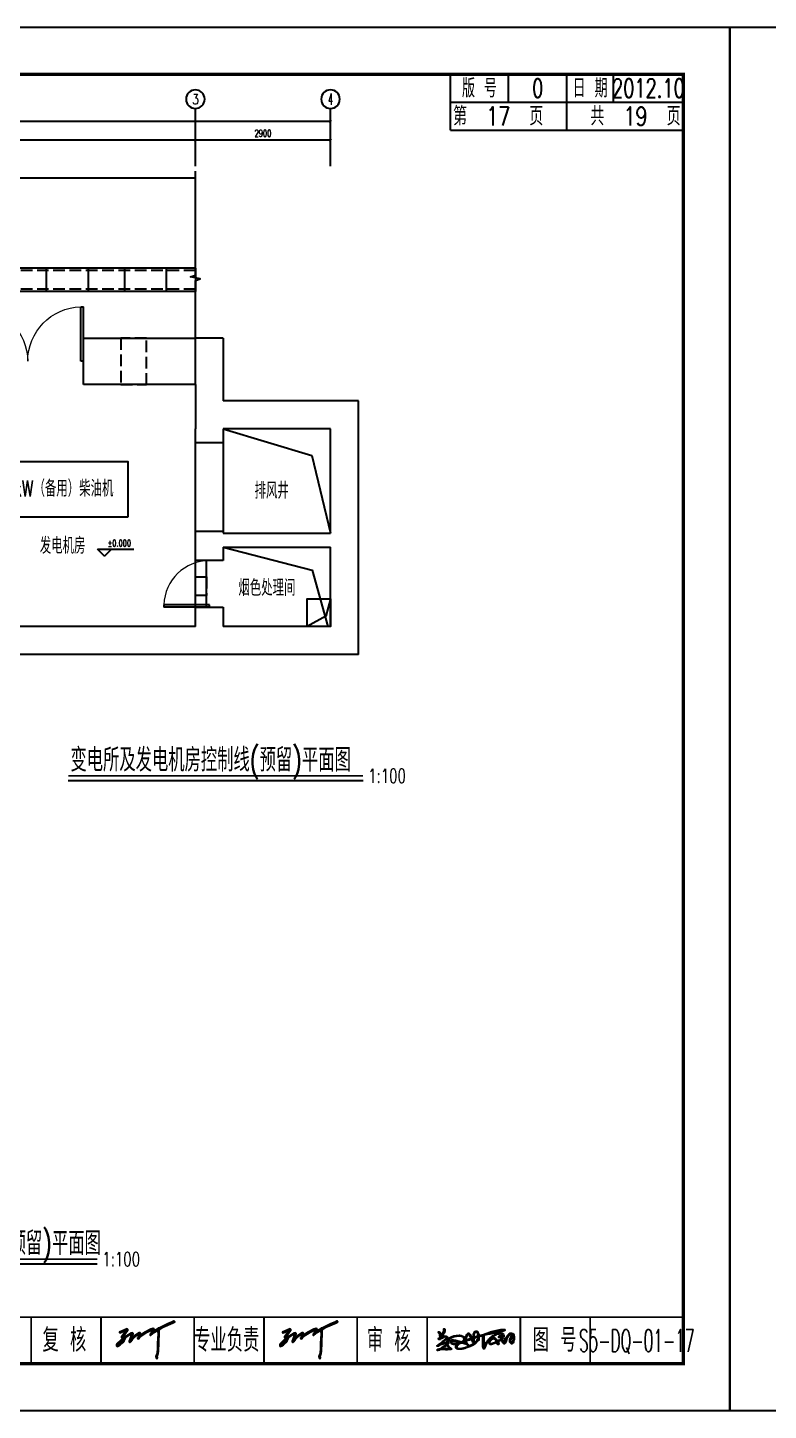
# Model space of a CAD drawing. Header units: millimetres. Extents: x 210068 to 672068, y -299976 to -107099.
# Drawn here: x 614994 to 630894, y -294192 to -264492 of the extents above; entities that cross this region are included whole.
import ezdxf
from ezdxf.enums import TextEntityAlignment as Align

# ---------------------------------------------------------------- set-up
doc = ezdxf.new("R2010")
doc.units = ezdxf.units.MM
doc.header["$LTSCALE"] = 1000
doc.header["$MEASUREMENT"] = 0
doc.linetypes.add('DASH', pattern=[0.35, 0.25, -0.1])
for name, color, linetype in [('1', 1, 'Continuous'), ('AXIS', 6, 'Continuous'), ('AXIS_TEXT', 7, 'Continuous'), ('DIM_ELEV', 3, 'Continuous'), ('electrical text', 3, 'Continuous'), ('PUB_TEXT', 7, 'Continuous'), ('QQ', 8, 'Continuous'), ('WALL', 9, 'Continuous'), ('图框', 7, 'Continuous'), ('文字', 7, 'Continuous'), ('次轮廓线', 7, 'Continuous'), ('电气设备布置', 4, 'Continuous')]:
    doc.layers.add(name, color=color, linetype=linetype)
doc.styles.add('_TCH_AXIS', font='COMPLEX', dxfattribs={"bigfont": 'GBCBIG'})
doc.styles.add('_TCH_DIM', font='SIMPLEX', dxfattribs={"width": 0.8, "height": 3.5, "bigfont": 'HZTXT'})
doc.styles.add('COMPLEX', font='COMPLEX')
doc.styles.add('DIM_FONT', font='SIMPLEX', dxfattribs={"width": 0.7, "bigfont": 'GBCBIG'})
doc.styles.get("Standard").update_dxf_attribs({"font": 'simplex1.shx', "width": 0.7, "bigfont": 'HZTXT.shx'})
doc.styles.add('四航院', font='simplex1.shx', dxfattribs={"width": 0.7, "height": 3.5, "bigfont": 'HZTXT.shx'})
doc.dimstyles.new('DIMN50', dxfattribs={"dimscale": 0.5, "dimtxt": 300, "dimasz": 100, "dimexe": 250, "dimexo": 300, "dimgap": 150, "dimtad": 1, "dimdec": 0, "dimzin": 0, "dimdsep": 46, "dimtxsty": 'DIM_FONT', "dimblk": 'ARCHTICK', "dimcen": 0.09, "dimclrt": 7, "dimazin": 2, "dimtfac": 1, "dimtdec": 0, "dimtix": 1, "dimtmove": 2, "dimatfit": 3, "dimldrblk": 'ARCHTICK', "dimfxl": 0, "dimtolj": 1, "dimtzin": 0, "dimarcsym": 0})

# ---------------------------------------------------------------- blocks, each defined once
blk = doc.blocks.new('series')
at = {"width": 0.75}
for tag, height, p in [('页码', 4, (-35, -19)), ('图名', 5, (-220, -282)), ('图号', 5, (-20, -282))]:
    blk.add_attdef(tag, text='', height=height, dxfattribs=at).set_placement(p, align=Align.MIDDLE_CENTER)
blk = doc.blocks.new('_ArchTick')
at = {"color": 0, "linetype": 'ByBlock', "const_width": 0.4}
blk.add_lwpolyline([(-0.5, -0.5), (0.5, 0.5)], dxfattribs=at)
blk = doc.blocks.new('*D270')
at = {"layer": 'AXIS', "color": 0, "lineweight": -2}
for p, q in [((609594, -267318), (609594, -266786)), ((618594, -266911), (609594, -266911)), ((618594, -267318), (618594, -266786))]:
    blk.add_line(p, q, dxfattribs=at)
at = {"layer": 'Defpoints', "color": 0}
for p in [(609594, -266911), (609594, -267468), (618594, -267468)]:
    blk.add_point(p, dxfattribs=at)
at = {"layer": 'AXIS', "color": 0, "lineweight": -2, "xscale": 50, "yscale": 50, "zscale": 50, "rotation": 180}
blk.add_blockref('_ArchTick', (609594, -266911), dxfattribs=at)
at = {"layer": 'AXIS', "color": 0, "lineweight": -2, "xscale": 50, "yscale": 50, "zscale": 50}
blk.add_blockref('_ArchTick', (618594, -266911), dxfattribs=at)
at = {"layer": 'AXIS', "color": 7, "insert": (614094, -266761), "char_height": 150, "attachment_point": 5, "style": 'DIM_FONT'}
blk.add_mtext('\\A1;9000', dxfattribs=at)
blk = doc.blocks.new('*D271')
at = {"layer": 'AXIS', "color": 0, "lineweight": -2}
for p, q in [((618594, -267318), (618594, -266786)), ((621494, -266911), (618594, -266911)), ((621494, -267318), (621494, -266786))]:
    blk.add_line(p, q, dxfattribs=at)
at = {"layer": 'Defpoints', "color": 0}
for p in [(618594, -266911), (618594, -267468), (621494, -267468)]:
    blk.add_point(p, dxfattribs=at)
at = {"layer": 'AXIS', "color": 0, "lineweight": -2, "xscale": 50, "yscale": 50, "zscale": 50, "rotation": 180}
blk.add_blockref('_ArchTick', (618594, -266911), dxfattribs=at)
at = {"layer": 'AXIS', "color": 0, "lineweight": -2, "xscale": 50, "yscale": 50, "zscale": 50}
blk.add_blockref('_ArchTick', (621494, -266911), dxfattribs=at)
at = {"layer": 'AXIS', "color": 7, "insert": (620044, -266761), "char_height": 150, "attachment_point": 5, "style": 'DIM_FONT'}
blk.add_mtext('\\A1;2900', dxfattribs=at)
blk = doc.blocks.new('*D272')
at = {"layer": 'AXIS', "color": 0, "lineweight": -2}
for p, q in [((599594, -267168), (599594, -266386)), ((621494, -267168), (621494, -266386)), ((621494, -266511), (599594, -266511))]:
    blk.add_line(p, q, dxfattribs=at)
at = {"layer": 'Defpoints', "color": 0}
for p in [(599594, -266511), (599594, -267318), (621494, -267318)]:
    blk.add_point(p, dxfattribs=at)
at = {"layer": 'AXIS', "color": 0, "lineweight": -2, "xscale": 50, "yscale": 50, "zscale": 50, "rotation": 180}
blk.add_blockref('_ArchTick', (599594, -266511), dxfattribs=at)
at = {"layer": 'AXIS', "color": 0, "lineweight": -2, "xscale": 50, "yscale": 50, "zscale": 50}
blk.add_blockref('_ArchTick', (621494, -266511), dxfattribs=at)
at = {"layer": 'AXIS', "color": 7, "insert": (610544, -266361), "char_height": 150, "attachment_point": 5, "style": 'DIM_FONT'}
blk.add_mtext('\\A1;21900', dxfattribs=at)
blk = doc.blocks.new('_AXISO')
blk.add_circle((0, 0), 0.5)
at = {"layer": 'AXIS_TEXT', "style": 'COMPLEX', "width": 1.041667}
blk.add_attdef('A', text='', height=0.56, dxfattribs=at).set_placement((-0.25, -0.28), (0.25, -0.28), align=Align.FIT)

msp = doc.modelspace()

# ---------------------------------------------------------------- hatches: boundary and pattern name
at = {"linetype": 'Continuous'}
h = msp.add_hatch(color=256, dxfattribs=at)
h.paths.add_polyline_path([(617055, -292658.5), (617062.2, -292654.9), (617055, -292676.5), (617015.4, -292726.9), (616972.2, -292766.5), (616936.2, -292788.1), (616957.8, -292748.5)], flags=17)
h.paths.add_polyline_path([(618145.8, -292280.5), (618142.2, -292276.9), (618131.4, -292276.9), (618091.8, -292298.5), (618005.4, -292330.9), (617832.6, -292417.3), (617796.6, -292424.5), (617785.8, -292435.3), (617785.8, -292442.5), (617706.6, -292492.9), (617713.8, -292453.3), (617699.4, -292438.9), (617685, -292435.3), (617638.2, -292449.7), (617515.8, -292514.5), (617418.6, -292579.3), (617411.4, -292579.3), (617422.2, -292550.5), (617418.6, -292532.5), (617411.4, -292525.3), (617389.8, -292525.3), (617289, -292593.7), (617213.4, -292669.3), (617256.6, -292550.5), (617256.6, -292539.7), (617245.8, -292528.9), (617217, -292536.1), (617155.8, -292568.5), (617073, -292622.5), (617033.4, -292615.3), (617141.4, -292467.7), (617145, -292453.3), (617127, -292442.5), (616965, -292510.9), (616965, -292521.7), (616975.8, -292528.9), (617112.6, -292471.3), (617008.2, -292611.7), (617008.2, -292626.1), (617015.4, -292633.3), (617047.8, -292640.5), (617001, -292676.5), (616911, -292766.5), (616903.8, -292780.9), (616903.8, -292809.7), (616914.6, -292820.5), (616947, -292809.7), (616983, -292784.5), (617037, -292734.1), (617065.8, -292698.1), (617101.8, -292626.1), (617188.2, -292572.1), (617231.4, -292554.1), (617170.2, -292708.9), (617170.2, -292723.3), (617184.6, -292734.1), (617209.8, -292712.5), (617245.8, -292662.1), (617289, -292618.9), (617350.2, -292572.1), (617397, -292546.9), (617386.2, -292582.9), (617350.2, -292644.1), (617357.4, -292658.5), (617379, -292647.7), (617411.4, -292608.1), (617555.4, -292514.5), (617634.6, -292474.9), (617670.6, -292460.5), (617688.6, -292460.5), (617688.6, -292474.9), (617620.2, -292564.9), (617623.8, -292575.7), (617638.2, -292575.7), (617713.8, -292510.9), (617789.4, -292467.7), (617793, -292575.7), (617785.8, -292629.7), (617789.4, -292672.9), (617782.2, -292734.1), (617782.2, -292856.5), (617771.4, -292960.9), (617746.2, -293032.9), (617749.8, -293058.1), (617764.2, -293076.1), (617771.4, -293076.1), (617778.6, -293065.3), (617771.4, -293036.5), (617796.6, -292971.7), (617803.8, -292924.9), (617818.2, -292536.1), (617814.6, -292453.3), (617893.8, -292406.5), (618113.4, -292312.9), (618153, -292287.7)])
h = msp.add_hatch(color=256, dxfattribs=at)
h.paths.add_polyline_path([(620555, -292658.5), (620562.2, -292654.9), (620555, -292676.5), (620515.4, -292726.9), (620472.2, -292766.5), (620436.2, -292788.1), (620457.8, -292748.5)], flags=17)
h.paths.add_polyline_path([(621645.8, -292280.5), (621642.2, -292276.9), (621631.4, -292276.9), (621591.8, -292298.5), (621505.4, -292330.9), (621332.6, -292417.3), (621296.6, -292424.5), (621285.8, -292435.3), (621285.8, -292442.5), (621206.6, -292492.9), (621213.8, -292453.3), (621199.4, -292438.9), (621185, -292435.3), (621138.2, -292449.7), (621015.8, -292514.5), (620918.6, -292579.3), (620911.4, -292579.3), (620922.2, -292550.5), (620918.6, -292532.5), (620911.4, -292525.3), (620889.8, -292525.3), (620789, -292593.7), (620713.4, -292669.3), (620756.6, -292550.5), (620756.6, -292539.7), (620745.8, -292528.9), (620717, -292536.1), (620655.8, -292568.5), (620573, -292622.5), (620533.4, -292615.3), (620641.4, -292467.7), (620645, -292453.3), (620627, -292442.5), (620465, -292510.9), (620465, -292521.7), (620475.8, -292528.9), (620612.6, -292471.3), (620508.2, -292611.7), (620508.2, -292626.1), (620515.4, -292633.3), (620547.8, -292640.5), (620501, -292676.5), (620411, -292766.5), (620403.8, -292780.9), (620403.8, -292809.7), (620414.6, -292820.5), (620447, -292809.7), (620483, -292784.5), (620537, -292734.1), (620565.8, -292698.1), (620601.8, -292626.1), (620688.2, -292572.1), (620731.4, -292554.1), (620670.2, -292708.9), (620670.2, -292723.3), (620684.6, -292734.1), (620709.8, -292712.5), (620745.8, -292662.1), (620789, -292618.9), (620850.2, -292572.1), (620897, -292546.9), (620886.2, -292582.9), (620850.2, -292644.1), (620857.4, -292658.5), (620879, -292647.7), (620911.4, -292608.1), (621055.4, -292514.5), (621134.6, -292474.9), (621170.6, -292460.5), (621188.6, -292460.5), (621188.6, -292474.9), (621120.2, -292564.9), (621123.8, -292575.7), (621138.2, -292575.7), (621213.8, -292510.9), (621289.4, -292467.7), (621293, -292575.7), (621285.8, -292629.7), (621289.4, -292672.9), (621282.2, -292734.1), (621282.2, -292856.5), (621271.4, -292960.9), (621246.2, -293032.9), (621249.8, -293058.1), (621264.2, -293076.1), (621271.4, -293076.1), (621278.6, -293065.3), (621271.4, -293036.5), (621296.6, -292971.7), (621303.8, -292924.9), (621318.2, -292536.1), (621314.6, -292453.3), (621393.8, -292406.5), (621613.4, -292312.9), (621653, -292287.7)])
h = msp.add_hatch(color=256)
h.paths.add_polyline_path([(623931.4, -292457.8, 0.4327362), (623923.3, -292451, -0.414825), (623917.2, -292446.2, -0.2174435), (623939.8, -292439.1, -0.3028238), (623952.6, -292458.1, -0.0646195), (623938.8, -292524.4, 0.0020696), (623892.8, -292601.3, -0.0118612), (623863.8, -292627.4, 0.7994399), (623876.4, -292630.3, -0.0277972), (623939.3, -292600.3, -0.1025058), (623987.2, -292601.1, -0.2791053), (623997.7, -292611.2, -0.3766822), (623994.9, -292652.2, -0.0137946), (623903.5, -292734.3, 0.0411371), (623884.8, -292749.4, 0.3266972), (623899.9, -292750.9, -0.0497927), (623968.5, -292737.2, 0.1381295), (623991.1, -292730, 0.0043732), (623996.8, -292698.1, -0.0037903), (624028, -292654.7, -0.0731098), (624091.9, -292612.5, -0.0392957), (624163.9, -292588.1, -0.0576859), (624298.5, -292581.6, -0.0451618), (624362.2, -292613.1, -0.096541), (624385.9, -292654.3, -0.063701), (624373.9, -292690.6, 0.7152111), (624379.2, -292693.8, 0.0348217), (624393.7, -292686, -0.0050491), (624393.3, -292645.9, -0.0699507), (624406, -292587.4, -0.0946028), (624451.8, -292533, -0.4266704), (624466, -292534.8, -0.1664051), (624490.4, -292562.8, -0.0455592), (624518.9, -292619.7, 0.3457404), (624534.6, -292637.1, 0.3271849), (624558.7, -292626.4, -0.006336), (624564.2, -292559.7, -0.0704587), (624593.8, -292498.8, -0.2771538), (624634.7, -292487.8, -0.2582571), (624659.4, -292511.6, -0.0598532), (624680.3, -292559.4, 0.0331616), (624683.2, -292588.3), (624723, -292578.4, 0.0061849), (624781.2, -292563.1, -0.0154702), (624928.5, -292508.3, -0.0237323), (625052.8, -292474.5, -0.0275198), (625179.7, -292455.1, -0.0939047), (625233.7, -292455.7, -0.6394761), (625234.5, -292479.2, -0.0844158), (625170.3, -292499.9, -0.0132345), (625031.7, -292527.4, 0.00764), (624800.5, -292579.1, 0.4170973), (624787.5, -292596.9, -0.0068591), (624784.8, -292760.8, 0.052186), (624786.3, -292805.7, 0.9171388), (624798.3, -292807.1, -0.0654685), (624854.8, -292716.8, -0.040623), (624923, -292633, -0.0295505), (625006.8, -292573.5, -0.0510813), (625097.4, -292531.9, -0.0592818), (625159.4, -292530.6, -0.0981614), (625205.2, -292557.1, -0.1186853), (625217.9, -292608.9, -0.1726922), (625198, -292649.3, 0.0946632), (625182.9, -292658.9, 0.0521788), (625212.9, -292728.2, 0.3405225), (625226.7, -292738, 0.25885), (625235.6, -292723.5, -0.0721136), (625254.2, -292649, -0.0415148), (625313.7, -292564.7, -0.0470668), (625350.5, -292537.2, -0.1827595), (625383.1, -292530.6, -0.2343197), (625420, -292559.1, -0.0735697), (625433.5, -292592, -0.0388471), (625436.8, -292617.1, -0.074643), (625426.2, -292710.6, -0.0217995), (625413.7, -292741.5, -0.1539104), (625388.4, -292761.2, -0.223788), (625370, -292758.2, -0.1622081), (625346, -292726.9, -0.1397454), (625348, -292673.4, -0.0385409), (625379.4, -292593, 0.0143412), (625391.9, -292569.1, 0.309375), (625388.1, -292556.4, 0.2722505), (625371.7, -292551.2, 0.128075), (625345.2, -292568.2, 0.0555112), (625309.1, -292608.8, 0.0577165), (625275.9, -292667, 0.0259253), (625254.8, -292734.6, -0.168675), (625233.3, -292764.8, -0.1362568), (625210.1, -292758.4, -0.1167027), (625180.9, -292708.3, -0.032028), (625171.6, -292681.3, 0.5041088), (625163.2, -292680.4, -0.0231096), (625131.8, -292698.9, -0.0152378), (625105.7, -292713.2, 0.3334555), (625101.3, -292726.4, 0.044295), (625106.7, -292764.8, -0.2384524), (625102.4, -292779.3, -0.2012734), (625089.6, -292778.5, -0.0718023), (625077.2, -292767.4, -0.1000271), (625065.3, -292742.2, 0.2425395), (625060.1, -292734.9, 0.2253254), (625048.4, -292738.3, -0.0305318), (624970.2, -292772.2, -0.0623434), (624931.6, -292778.2, -0.0254803), (624916, -292770.3, -0.1584213), (624900.9, -292742.2, -0.0347172), (624900.3, -292735.2, -0.0931023), (624912, -292698.9, -0.0511314), (624946.2, -292652.1, -0.0518468), (624978.2, -292630, -0.0699281), (625005.5, -292629.7, -0.0862153), (625032.2, -292647, 0.0042666), (625050, -292667.7, -0.0082458), (625072.9, -292707.1, 0.4672977), (625085.5, -292706.7, 0.2152786), (625089, -292688.9, -0.1146676), (625091.9, -292682.5, -0.2545008), (625097.8, -292688.2, 0.157949), (625102.8, -292695.2, 0.0496999), (625132.9, -292676.5, 0.0431146), (625161.5, -292655.9, 0.1935942), (625153.7, -292641.3, -0.0042784), (625140, -292607.1, 0.3613943), (625129.5, -292609.2, 0.0482181), (625114.6, -292628.1, -0.1901289), (625105.6, -292626, -0.2330104), (625108.1, -292611.7, -0.1097301), (625128, -292584.1, -0.4251917), (625152.1, -292584, -0.0321403), (625165.6, -292616.4, 0.0623462), (625176.2, -292638.1, 0.1551652), (625187.1, -292633.2, 0.1479596), (625194.6, -292601, 0.1345155), (625177.9, -292563.1, 0.1393905), (625122.6, -292546.3, 0.0360024), (625040.6, -292573.9, 0.0208982), (624954.5, -292630.7, 0.0282837), (624870.6, -292724.2), (624839, -292770.5), (624810.5, -292841.6), (624794.1, -292871.1), (624778.9, -292871.1), (624769.7, -292859.6), (624765.8, -292829.7, -0.0460679), (624764.8, -292694.1, -0.0082422), (624767.5, -292627.4, 0.0338811), (624768, -292597.7, 0.5113301), (624756.3, -292587.2, -0.0582598), (624703.8, -292602.4, 0.1369115), (624687.5, -292611.3, 0.1861389), (624682.5, -292640.9, -0.2193356), (624658.3, -292701.5, -0.0562723), (624574.2, -292780.5, -0.0279825), (624409, -292852.7, -0.0286218), (624285.9, -292880.7, -0.0620296), (624231.2, -292877.7, -0.1104476), (624190.2, -292855.8, -0.1967704), (624182.3, -292818.8, -0.1131678), (624200.7, -292784.9, -0.0371835), (624218.7, -292773.2, 0.6466787), (624214.9, -292770.7, -0.1576124), (624187.9, -292778.2, -0.0170253), (624133.2, -292775.5, -0.1193186), (624089.8, -292753.6, -0.1690436), (624067.5, -292720.3, -0.2332322), (624074.7, -292695.2, -0.1410183), (624107.2, -292679.7, -0.0508835), (624148.4, -292681.8, -0.0195394), (624209, -292693.7, -0.0304809), (624299, -292719.2, 0.1215215), (624315.8, -292719, 0.0485331), (624345.8, -292698.4, 0.147562), (624361.2, -292671.6, 0.1370582), (624358.9, -292639.5, 0.0665455), (624332.6, -292615.7, 0.0377993), (624284.9, -292599.9, 0.0299176), (624214, -292600, 0.0427972), (624133.1, -292615.4, 0.0420571), (624057.7, -292658.3, 0.0981624), (624018.3, -292702.5, 0.0841314), (624009, -292733.8, -0.1519375), (624024.3, -292757.6, -0.3106588), (624014, -292767.9, 0.3875144), (624011.5, -292784.3, 0.0608374), (624042.1, -292824.8, -0.0011282), (624058.2, -292840.2, 0.0072521), (624086.9, -292862.6, -0.3491084), (624090.2, -292875.6, 1.2567844), (624087.3, -292878.6, -0.2568734), (624070.7, -292883.6, -0.0124278), (623999.7, -292889, -0.0245348), (623891.4, -292885.3, 0.0325614), (623850.9, -292885.9, -0.0617886), (623801.8, -292908.4, -0.5628851), (623784.1, -292892.9, -0.2086462), (623797.7, -292878.2, -0.1119134), (623851.5, -292867.9, 0.0189876), (623870.2, -292856.2, -0.0015636), (623965.4, -292788.4, 0.0431656), (623997.3, -292764.9, 0.2774168), (623987.7, -292752.2, 0.0215885), (623911.9, -292768, 0.0625001), (623853, -292784.8, 0.0430708), (623806.1, -292815, -0.1160671), (623783.6, -292810.2, -0.4490408), (623788.4, -292796.8, -0.0009373), (623818.6, -292779.1, 0.0358329), (623899.3, -292715.4, 0.0144033), (623977.1, -292644.3, -0.0026158), (623988.9, -292628.2, 0.2401308), (623982.9, -292613.2, 0.1301719), (623938.3, -292617.7, 0.0410354), (623883.1, -292648.8, 0.0090065), (623848.7, -292669.5, -0.1516466), (623820.8, -292666.8, -0.1315232), (623813.9, -292655.4, -0.1772201), (623833.1, -292634.8, -0.0119865), (623846, -292620.7, 0.1895782), (623845.1, -292595.2, 0.0195597), (623841.8, -292557.4, 0.0812343), (623822.2, -292534, -0.0497585), (623812.9, -292520.6, -0.2540424), (623814.6, -292508.2, -0.30104), (623830.3, -292506, -0.2307617), (623832.5, -292508.3, -0.0165178), (623847.1, -292527.2, -0.0043282), (623863.2, -292549.6, -0.0040155), (623866.7, -292594.1, 0.3889693), (623879, -292588.7, -0.0727992), (623901.5, -292553.3, -0.0107612), (623915.6, -292521.5, 0.0023371), (623929.1, -292484.8, 0.0646151)])
h.paths.add_polyline_path([(624486.7, -292600.2, 0.0065219), (624505.4, -292631.7, -0.2716971), (624508, -292644.4, -0.240232), (624498.3, -292650.5, 0.046381), (624472.1, -292657.1, 0.0200979), (624417.9, -292679.5, -0.4281212), (624407.5, -292678.2, -0.2210185), (624404.5, -292667.3, -0.046018), (624412, -292612.4, 0.0496636), (624423.5, -292584, -0.130486), (624447.2, -292556.9), (624454, -292554.5, -0.3156224), (624464.4, -292563.8, -0.0200788)], flags=16)
h.paths.add_polyline_path([(624518, -292663.9, 0.0405167), (624520.4, -292676, -0.0162823), (624540.6, -292712.7, 0.0839158), (624563.5, -292740.9, 0.4083665), (624576.3, -292739.6, 0.0091667), (624575.6, -292709.7, 0.0198115), (624571.4, -292654.9, -0.183743), (624577.6, -292642.5, -0.0325545), (624595.7, -292638.2, 0.0125035), (624652.1, -292620.7, -0.1784633), (624662.3, -292618.1, -0.0798844), (624663.5, -292640.1, -0.0426192), (624640.3, -292685, -0.0147428), (624585.3, -292748.4, 0.0005419), (624486.3, -292801.3, -0.01808), (624370.6, -292847.5, -0.0364788), (624303.2, -292860.8, -0.056104), (624243.7, -292860, -0.1075588), (624214.2, -292845.6, -0.1739776), (624203.8, -292822.4, -0.2239365), (624214.2, -292799.1, -0.0605148), (624252.1, -292772.1, -0.0176263), (624304, -292746.9, -0.1133686), (624314.3, -292746.9, 0.0030335), (624351, -292757.3, -0.0104927), (624397.4, -292771.4, -0.0302672), (624415.1, -292778.9, -0.0453155), (624425.9, -292784.9, -0.1046585), (624429, -292786.7, 0.1444517), (624444, -292793.3, 0.4530348), (624455.2, -292789.6, 0.3138115), (624456.2, -292783.2, 0.0522387), (624439.3, -292771.8, 0.0569054), (624421.8, -292761.9, -0.2850284), (624418.2, -292754.6, 0.0893207), (624413.7, -292729.1, -0.1474286), (624409.6, -292708.8, -0.2223063), (624421.9, -292699.9, 0.0107226), (624469.8, -292681, 0.0287759), (624509.3, -292662.9, -0.4496064)], flags=16)
h.paths.add_polyline_path([(624579.8, -292562.5, -0.0474508), (624595.6, -292521.2, -0.3272478), (624619.2, -292507.7, -0.2577654), (624644.6, -292530.6, 0.0319868), (624653.7, -292551.8, -0.0621655), (624659.7, -292592.4, -0.4762855), (624652.7, -292600.5, -0.021082), (624601.1, -292616.8, -0.0341056), (624579.4, -292622, -0.2405952), (624575.1, -292616.6, -0.0718276)], flags=16)
h.paths.add_polyline_path([(624536.7, -292652.6, -0.3115096), (624538.7, -292652.1, 0.0911218), (624547, -292652.2, -0.0446169), (624559, -292650.6, -0.2547374), (624561.5, -292656.6, 0.043825), (624561.7, -292680.1, 0.0541408), (624565.8, -292703.5, -0.5119127), (624564.1, -292707.3, -0.250815), (624557.4, -292703.5, -0.0680889), (624554.3, -292697.3, 0.0275946), (624545.7, -292671.4), (624536.5, -292655.2, -0.4388178)], flags=16)
h.paths.add_polyline_path([(624394.3, -292708.9, -0.0707934), (624400.2, -292725.9, -0.03684), (624403.1, -292750, -0.5117016), (624398.3, -292751.7, 0.0080913), (624375, -292743.5, -0.0360686), (624354.4, -292735.1, 0.0687236), (624337.8, -292732.8, -1.0248645), (624337.9, -292729.4, 0.0863238), (624346.7, -292727.5, 0.0287724), (624378.4, -292710.1, -0.2793862)], flags=16)
h.paths.add_polyline_path([(624280.9, -292738.4, 0.1271146), (624273.7, -292741.3, -0.0846139), (624251.5, -292750.9, -0.0075428), (624208, -292759.8, -0.0803604), (624150.1, -292762.5, -0.1455319), (624109.7, -292750.3, -0.072881), (624089.7, -292731, -0.3566055), (624089.8, -292709.7, -0.2035049), (624106.8, -292702, -0.0855498), (624129.3, -292700.9, -0.0046076), (624173.1, -292707.5, 0.0120104), (624248.9, -292725.6, 0.0170637), (624278.8, -292732.4, -0.6496536)], flags=16)
h.paths.add_polyline_path([(624869.9, -292537.5, -0.0443046), (624883.1, -292531.8, -0.0042637), (625049.6, -292485.2, -0.0083353), (625146.7, -292469.6, 0.0005722), (625205.2, -292464.1, -0.0615942), (625215.8, -292468, -0.6713136), (625213.5, -292471.2, -0.0126638), (625151.6, -292485.2, -0.0183642), (625087.5, -292497.9, -0.0134821), (624975.5, -292520.5, 0.015232), (624904.2, -292535, 0.079126), (624876.8, -292540.7, -0.0900793), (624872.3, -292542.8, -1.1085934)], flags=16)
h.paths.add_polyline_path([(624920.8, -292712.1, -0.0724163), (624936.4, -292690.3, -0.0758288), (624963.6, -292659.8, -0.1260936), (624989.5, -292650.2, -0.1837588), (625020.2, -292663.7, -0.0604555), (625041.7, -292695.2, -0.0556187), (625052.1, -292720.5), (625014.7, -292740.9), (624953, -292764.1, -0.0936187), (624939.1, -292766.5, -0.1037716), (624920.1, -292759.6, -0.1768534), (624912.8, -292743.7, -0.2049788)], flags=16)
h.paths.add_polyline_path([(624070.2, -292862.9, -0.5717642), (624067.7, -292866.5, 0.0055015), (624029.6, -292867, 0.0030436), (623970.4, -292869.3, -0.0058344), (623915, -292869.1, -0.0217204), (623890.4, -292868, -0.0474839), (623878.9, -292867.4, -0.9236702), (623877.7, -292863.6, 0.1291052), (623885, -292862.1, 0.0216292), (623891.5, -292858.4, 0.0282954), (623897.2, -292855.2, -0.0034908), (623963.9, -292811.2, -0.1003003), (623990, -292792.8, -0.1688866), (623999, -292792.8, -0.0769142), (624003.1, -292804.3, 0.0384114), (624015.7, -292822.9, -0.0277339), (624034.5, -292842.2, 0.0181475), (624057.6, -292857.8, 0.0503106)], flags=16)
h.paths.add_polyline_path([(625079.2, -292722.2, -0.3394371), (625085.1, -292717.8), (625086.4, -292717.8, -0.0911281), (625090.7, -292718.3, -0.1197509), (625091.5, -292719.3, -0.2175607), (625092.5, -292723.1, -0.1720675), (625090.2, -292728.1, -0.3453662), (625086.1, -292729.5, -0.180886), (625081, -292726.4, -0.2867065)], flags=16)
h.paths.add_polyline_path([(625372.9, -292672, 0.0269927), (625378.1, -292649.8, -0.0167424), (625388.1, -292620.8, 0.0736244), (625394.2, -292601.3, -0.1008778), (625398.2, -292588.7, -0.5931232), (625404.5, -292588.8, -0.1527362), (625415.9, -292629.7, -0.0390382), (625407, -292695.6, -0.0762334), (625389.6, -292737.1, -0.5122047), (625371.1, -292737.4, -0.0923839), (625364.8, -292720, -0.0797837), (625364.7, -292703.5, -0.0636056)], flags=16)

# ---------------------------------------------------------------- linework, layer by layer
at = {"color": 8, "extrusion": (0, 0, -1)}
for p, q in [((616134, -271658.5), (616134, -270488.5)), ((616134, -270488.5), (616194, -270488.5)), ((616194, -271658.5), (616194, -270488.5)), ((616194, -271658.5), (616134, -271658.5))]:
    msp.add_line(p, q, dxfattribs=at)
for p, q in [((618594.2, -275308.5), (618594.2, -273408.5)), ((619194.2, -273408.5), (619194.2, -275308.5)), ((618594.2, -276922.1), (618594.2, -275922.1)), ((618834.2, -276938.9), (618834.2, -275938.9)), ((615866.8, -280663.2), (622194.6, -280663.2)), ((612251.5, -291045.6), (616487.8, -291045.6))]:
    msp.add_line(p, q)
at = {"color": 8}
for p, q in [((617919.2, -276888.9), (617919.2, -276938.9)), ((618894.2, -276888.9), (617919.2, -276888.9)), ((618894.2, -276938.9), (617919.2, -276938.9)), ((618894.2, -276938.9), (618894.2, -276888.9))]:
    msp.add_line(p, q, dxfattribs=at)
for points in [[(630068.5, -294191.9), (630068.5, -264491.9), (588068.5, -264491.9), (588068.5, -294191.9)], [(672068.5, -294191.9), (672068.5, -264491.9), (630068.5, -264491.9), (630068.5, -294191.9)]]:
    msp.add_lwpolyline(points, close=True)
for points, const_width in [([(629068.5, -265491.9), (591068.5, -265491.9), (591068.5, -293191.9), (629068.5, -293191.9), (629068.5, -265491.9)], 70), ([(615866.8, -280563.2), (622194.6, -280563.2)], 40), ([(612251.5, -290945.6), (616487.8, -290945.6)], 40), ([(591068.5, -292191.9), (629068.5, -292191.9)], 40), ([(618568.5, -293191.9), (618568.5, -292191.9)], 40), ([(620068.5, -293191.9), (620068.5, -292191.9)], 40), ([(622068.5, -293191.9), (622068.5, -292191.9)], 40), ([(623568.5, -293191.9), (623568.5, -292191.9)], 40), ([(625568.5, -293191.9), (625568.5, -292191.9)], 40), ([(627068.5, -293191.9), (627068.5, -292191.9)], 40)]:
    msp.add_lwpolyline(points, dxfattribs=dict(const_width=const_width))
at = {"color": 8, "linetype": 'DASH'}
msp.add_lwpolyline([(617544.2, -271161.6), (616994.2, -271161.6), (616994.2, -272160), (617544.2, -272160)], close=True, dxfattribs=at)
for points in [[(619194.2, -273108.5), (621094.6, -273682.7), (621494.2, -275348.5)], [(619194.2, -275648.5), (621098.2, -276141.8), (621434.2, -277358.5)], [(621494.1, -276758.5), (621494.2, -277358.5), (620994.2, -277358.6), (620994.1, -276758.6), (621494.1, -276758.5)], [(621494.1, -276758.5), (621395.5, -277130.9), (620994.2, -277358.6)]]:
    msp.add_lwpolyline(points)
at = {"linetype": 'DASH'}
msp.add_lwpolyline([(618594.2, -276288), (618834.2, -276288), (618834.2, -276688), (618594.2, -276688)], close=True, dxfattribs=at)
at = {"linetype": 'Continuous'}
for points in [[(618145.8, -292280.5), (618142.2, -292276.9), (618131.4, -292276.9), (618091.8, -292298.5), (618005.4, -292330.9), (617832.6, -292417.3), (617796.6, -292424.5), (617785.8, -292435.3), (617785.8, -292442.5), (617706.6, -292492.9), (617713.8, -292453.3), (617699.4, -292438.9), (617685, -292435.3), (617638.2, -292449.7), (617515.8, -292514.5), (617418.6, -292579.3), (617411.4, -292579.3), (617422.2, -292550.5), (617418.6, -292532.5), (617411.4, -292525.3), (617389.8, -292525.3), (617289, -292593.7), (617213.4, -292669.3), (617256.6, -292550.5), (617256.6, -292539.7), (617245.8, -292528.9), (617217, -292536.1), (617155.8, -292568.5), (617073, -292622.5), (617033.4, -292615.3), (617141.4, -292467.7), (617145, -292453.3), (617127, -292442.5), (616965, -292510.9), (616965, -292521.7), (616975.8, -292528.9), (617112.6, -292471.3), (617008.2, -292611.7), (617008.2, -292626.1), (617015.4, -292633.3), (617047.8, -292640.5), (617001, -292676.5), (616911, -292766.5), (616903.8, -292780.9), (616903.8, -292809.7), (616914.6, -292820.5), (616947, -292809.7), (616983, -292784.5), (617037, -292734.1), (617065.8, -292698.1), (617101.8, -292626.1), (617188.2, -292572.1), (617231.4, -292554.1), (617170.2, -292708.9), (617170.2, -292723.3), (617184.6, -292734.1), (617209.8, -292712.5), (617245.8, -292662.1), (617289, -292618.9), (617350.2, -292572.1), (617397, -292546.9), (617386.2, -292582.9), (617350.2, -292644.1), (617357.4, -292658.5), (617379, -292647.7), (617411.4, -292608.1), (617555.4, -292514.5), (617634.6, -292474.9), (617670.6, -292460.5), (617688.6, -292460.5), (617688.6, -292474.9), (617620.2, -292564.9), (617623.8, -292575.7), (617638.2, -292575.7), (617713.8, -292510.9), (617789.4, -292467.7), (617793, -292575.7), (617785.8, -292629.7), (617789.4, -292672.9), (617782.2, -292734.1), (617782.2, -292856.5), (617771.4, -292960.9), (617746.2, -293032.9), (617749.8, -293058.1), (617764.2, -293076.1), (617771.4, -293076.1), (617778.6, -293065.3), (617771.4, -293036.5), (617796.6, -292971.7), (617803.8, -292924.9), (617818.2, -292536.1), (617814.6, -292453.3), (617893.8, -292406.5), (618113.4, -292312.9), (618153, -292287.7), (618145.8, -292280.5)], [(621645.8, -292280.5), (621642.2, -292276.9), (621631.4, -292276.9), (621591.8, -292298.5), (621505.4, -292330.9), (621332.6, -292417.3), (621296.6, -292424.5), (621285.8, -292435.3), (621285.8, -292442.5), (621206.6, -292492.9), (621213.8, -292453.3), (621199.4, -292438.9), (621185, -292435.3), (621138.2, -292449.7), (621015.8, -292514.5), (620918.6, -292579.3), (620911.4, -292579.3), (620922.2, -292550.5), (620918.6, -292532.5), (620911.4, -292525.3), (620889.8, -292525.3), (620789, -292593.7), (620713.4, -292669.3), (620756.6, -292550.5), (620756.6, -292539.7), (620745.8, -292528.9), (620717, -292536.1), (620655.8, -292568.5), (620573, -292622.5), (620533.4, -292615.3), (620641.4, -292467.7), (620645, -292453.3), (620627, -292442.5), (620465, -292510.9), (620465, -292521.7), (620475.8, -292528.9), (620612.6, -292471.3), (620508.2, -292611.7), (620508.2, -292626.1), (620515.4, -292633.3), (620547.8, -292640.5), (620501, -292676.5), (620411, -292766.5), (620403.8, -292780.9), (620403.8, -292809.7), (620414.6, -292820.5), (620447, -292809.7), (620483, -292784.5), (620537, -292734.1), (620565.8, -292698.1), (620601.8, -292626.1), (620688.2, -292572.1), (620731.4, -292554.1), (620670.2, -292708.9), (620670.2, -292723.3), (620684.6, -292734.1), (620709.8, -292712.5), (620745.8, -292662.1), (620789, -292618.9), (620850.2, -292572.1), (620897, -292546.9), (620886.2, -292582.9), (620850.2, -292644.1), (620857.4, -292658.5), (620879, -292647.7), (620911.4, -292608.1), (621055.4, -292514.5), (621134.6, -292474.9), (621170.6, -292460.5), (621188.6, -292460.5), (621188.6, -292474.9), (621120.2, -292564.9), (621123.8, -292575.7), (621138.2, -292575.7), (621213.8, -292510.9), (621289.4, -292467.7), (621293, -292575.7), (621285.8, -292629.7), (621289.4, -292672.9), (621282.2, -292734.1), (621282.2, -292856.5), (621271.4, -292960.9), (621246.2, -293032.9), (621249.8, -293058.1), (621264.2, -293076.1), (621271.4, -293076.1), (621278.6, -293065.3), (621271.4, -293036.5), (621296.6, -292971.7), (621303.8, -292924.9), (621318.2, -292536.1), (621314.6, -292453.3), (621393.8, -292406.5), (621613.4, -292312.9), (621653, -292287.7), (621645.8, -292280.5)], [(617055, -292658.5), (617062.2, -292654.9), (617055, -292676.5), (617015.4, -292726.9), (616972.2, -292766.5), (616936.2, -292788.1), (616957.8, -292748.5), (617055, -292658.5)], [(620555, -292658.5), (620562.2, -292654.9), (620555, -292676.5), (620515.4, -292726.9), (620472.2, -292766.5), (620436.2, -292788.1), (620457.8, -292748.5), (620555, -292658.5)]]:
    msp.add_lwpolyline(points, dxfattribs=at)
for points in [[(624870.6, -292724.2), (624839, -292770.5), (624810.5, -292841.6), (624794.1, -292871.1), (624778.9, -292871.1), (624769.7, -292859.6), (624765.8, -292829.7, -0.0460679), (624764.8, -292694.1, -0.0082422), (624767.5, -292627.4, 0.0338811), (624768, -292597.7, 0.5113301), (624756.3, -292587.2, -0.0582598), (624703.8, -292602.4, 0.1369115), (624687.5, -292611.3, 0.1861389), (624682.5, -292640.9, -0.2193356), (624658.3, -292701.5, -0.0562723), (624574.2, -292780.5, -0.0279825), (624409, -292852.7, -0.0286218), (624285.9, -292880.7, -0.0620296), (624231.2, -292877.7, -0.1104476), (624190.2, -292855.8, -0.1967704), (624182.3, -292818.8, -0.1131678), (624200.7, -292784.9, -0.0371835), (624218.7, -292773.2, 0.6644047), (624214.8, -292770.7, -0.1569135), (624187.9, -292778.2, -0.0170253), (624133.2, -292775.5, -0.1193186), (624089.8, -292753.6, -0.1690436), (624067.5, -292720.3, -0.2332322), (624074.7, -292695.2, -0.1410183), (624107.2, -292679.7, -0.0508835), (624148.4, -292681.8, -0.0195394), (624209, -292693.7, -0.0304809), (624299, -292719.2, 0.1215215), (624315.8, -292719, 0.0485331), (624345.8, -292698.4, 0.147562), (624361.2, -292671.6, 0.1370582), (624358.9, -292639.5, 0.0665455), (624332.6, -292615.7, 0.0377993), (624284.9, -292599.9, 0.0299176), (624214, -292600, 0.0427972), (624133.1, -292615.4, 0.0420571), (624057.7, -292658.3, 0.0981624), (624018.3, -292702.5, 0.0841314), (624009, -292733.8, -0.1519375), (624024.3, -292757.6, -0.3106588), (624014, -292767.9, 0.3875144), (624011.5, -292784.3, 0.0608374), (624042.1, -292824.8, -0.0011282), (624058.2, -292840.2, 0.0072521), (624086.9, -292862.6, -0.3491084), (624090.2, -292875.6, 1.2567844), (624087.3, -292878.6, -0.2568734), (624070.7, -292883.6, -0.0124278), (623999.7, -292889, -0.0245348), (623891.4, -292885.3, 0.0325614), (623850.9, -292885.9, -0.0617886), (623801.8, -292908.4, -0.5628851), (623784.1, -292892.9, -0.2086462), (623797.7, -292878.2, -0.1119134), (623851.5, -292867.9, 0.0189876), (623870.2, -292856.2, -0.0015636), (623965.4, -292788.4, 0.0431656), (623997.3, -292764.9, 0.2774168), (623987.7, -292752.2, 0.0215885), (623911.9, -292768, 0.0625001), (623853, -292784.8, 0.0430708), (623806.1, -292815, -0.1160671), (623783.6, -292810.2, -0.4490408), (623788.4, -292796.8, -0.0009373), (623818.6, -292779.1, 0.0358329), (623899.3, -292715.4, 0.0144033), (623977.1, -292644.3, -0.0026158), (623988.9, -292628.2, 0.2401308), (623982.9, -292613.2, 0.1301719), (623938.3, -292617.7, 0.0410354), (623883.1, -292648.8, 0.0090065), (623848.7, -292669.5, -0.1516466), (623820.8, -292666.8, -0.1315232), (623813.9, -292655.4, -0.1772201), (623833.1, -292634.8, -0.0119865), (623846, -292620.7, 0.1895782), (623845.1, -292595.2, 0.0195597), (623841.8, -292557.4, 0.0812343), (623822.2, -292534, -0.0497585), (623812.9, -292520.6, -0.2540424), (623814.6, -292508.2, -0.30104), (623830.3, -292506, -0.2307617), (623832.5, -292508.3, -0.0165178), (623847.1, -292527.2, -0.0043282), (623863.2, -292549.6, -0.0040155), (623866.7, -292594.1, 0.3889693), (623879, -292588.7, -0.0727992), (623901.5, -292553.3, -0.0107612), (623915.6, -292521.5, 0.0023371), (623929.1, -292484.8, 0.0646151), (623931.4, -292457.8, 0.4327362), (623923.3, -292451, -0.414825), (623917.2, -292446.2, -0.2174435), (623939.8, -292439.1, -0.3028238), (623952.6, -292458.1, -0.0646195), (623938.8, -292524.4, 0.0020696), (623892.8, -292601.3, -0.0118612), (623863.8, -292627.4, 0.7994399), (623876.4, -292630.3, -0.0277972), (623939.3, -292600.3, -0.1025058), (623987.2, -292601.1, -0.2791053), (623997.7, -292611.2, -0.3766822), (623994.9, -292652.2, -0.0137946), (623903.5, -292734.3, 0.0411371), (623884.8, -292749.4, 0.3266972), (623899.9, -292750.9, -0.0497927), (623968.5, -292737.2, 0.1381295), (623991.1, -292730, 0.0043732), (623996.8, -292698.1, -0.0037903), (624028, -292654.7, -0.0731098), (624091.9, -292612.5, -0.0392957), (624163.9, -292588.1, -0.0576859), (624298.5, -292581.6, -0.0451618), (624362.2, -292613.1, -0.096541), (624385.9, -292654.3, -0.063701), (624373.9, -292690.6, 0.7152111), (624379.2, -292693.8, 0.0348217), (624393.7, -292686, -0.0050491), (624393.3, -292645.9, -0.0699507), (624406, -292587.4, -0.0946028), (624451.8, -292533, -0.4266704), (624466, -292534.8, -0.1664051), (624490.4, -292562.8, -0.0455592), (624518.9, -292619.7, 0.3457404), (624534.6, -292637.1, 0.3271849), (624558.7, -292626.4, -0.006336), (624564.2, -292559.7, -0.0704587), (624593.8, -292498.8, -0.2771538), (624634.7, -292487.8, -0.2582571), (624659.4, -292511.6, -0.0598532), (624680.3, -292559.4, 0.0331616), (624683.2, -292588.3, 0.0000002), (624723, -292578.4, 0.0061849), (624781.2, -292563.1, -0.0154702), (624928.5, -292508.3, -0.0237323), (625052.8, -292474.5, -0.0275198), (625179.7, -292455.1, -0.0939047), (625233.7, -292455.7, -0.6304944), (625234.8, -292479, -0.0848295), (625170.3, -292499.9, -0.0132345), (625031.7, -292527.4, 0.00764), (624800.5, -292579.1, 0.4170973), (624787.5, -292596.9, -0.0068591), (624784.8, -292760.8, 0.052186), (624786.3, -292805.7, 0.9171388), (624798.3, -292807.1, -0.0654685), (624854.8, -292716.8, -0.040623), (624923, -292633, -0.0295505), (625006.8, -292573.5, -0.0510813), (625097.4, -292531.9, -0.0592818), (625159.4, -292530.6, -0.0981614), (625205.2, -292557.1, -0.1186853), (625217.9, -292608.9, -0.1726922), (625198, -292649.3, 0.0946632), (625182.9, -292658.9, 0.0521788), (625212.9, -292728.2, 0.3405225), (625226.7, -292738, 0.25885), (625235.6, -292723.5, -0.0721136), (625254.2, -292649, -0.0415148), (625313.7, -292564.7, -0.0470668), (625350.5, -292537.2, -0.1827595), (625383.1, -292530.6, -0.2343197), (625420, -292559.1, -0.0735697), (625433.5, -292592, -0.0388471), (625436.8, -292617.1, -0.074643), (625426.2, -292710.6, -0.0217995), (625413.7, -292741.5, -0.1539104), (625388.4, -292761.2, -0.2226467), (625370.1, -292758.3, -0.1625984), (625346, -292726.9, -0.1397454), (625348, -292673.4, -0.0385409), (625379.4, -292593, 0.0143412), (625391.9, -292569.1, 0.309375), (625388.1, -292556.4, 0.2722505), (625371.7, -292551.2, 0.128075), (625345.2, -292568.2, 0.0555112), (625309.1, -292608.8, 0.0577165), (625275.9, -292667, 0.0259253), (625254.8, -292734.6, -0.168675), (625233.3, -292764.8, -0.1362568), (625210.1, -292758.4, -0.1167027), (625180.9, -292708.3, -0.032028), (625171.6, -292681.3, 0.5041088), (625163.2, -292680.4, -0.0231096), (625131.8, -292698.9, -0.0152378), (625105.7, -292713.2, 0.3334555), (625101.3, -292726.4, 0.044295), (625106.7, -292764.8, -0.2384524), (625102.4, -292779.3, -0.2012734), (625089.6, -292778.5, -0.0718023), (625077.2, -292767.4, -0.1000271), (625065.3, -292742.2, 0.2425395), (625060.1, -292734.9, 0.2253254), (625048.4, -292738.3, -0.0305318), (624970.2, -292772.2, -0.0623434), (624931.6, -292778.2, -0.0254803), (624916, -292770.3, -0.1584213), (624900.9, -292742.2, -0.0347172), (624900.3, -292735.2, -0.0931023), (624912, -292698.9, -0.0511314), (624946.2, -292652.1, -0.0518468), (624978.2, -292630, -0.0699281), (625005.5, -292629.7, -0.0862153), (625032.2, -292647, 0.0042666), (625050, -292667.7, -0.0082458), (625072.9, -292707.1, 0.5081152), (625086.1, -292705.8, 0.202421), (625089, -292688.9, -0.1146676), (625091.9, -292682.5, -0.2545008), (625097.8, -292688.2, 0.157949), (625102.8, -292695.2, 0.0496999), (625132.9, -292676.5, 0.0431146), (625161.5, -292655.9, 0.1935942), (625153.7, -292641.3, -0.0042784), (625140, -292607.1, 0.3613943), (625129.5, -292609.2, 0.0482181), (625114.6, -292628.1, -0.1901289), (625105.6, -292626, -0.2330104), (625108.1, -292611.7, -0.1097301), (625128, -292584.1, -0.4251917), (625152.1, -292584, -0.0316477), (625165.4, -292615.9, 0.0637352), (625176.2, -292638.1, 0.1551652), (625187.1, -292633.2, 0.1479596), (625194.6, -292601, 0.1345155), (625177.9, -292563.1, 0.1393905), (625122.6, -292546.3, 0.0360024), (625040.6, -292573.9, 0.0208982), (624954.5, -292630.7, 0.0282837), (624870.6, -292724.2, 0.0139068)], [(624575.1, -292616.6, -0.0718276), (624579.8, -292562.5, -0.0474508), (624595.6, -292521.2, -0.3272478), (624619.2, -292507.7, -0.2532239), (624644.4, -292530, 0.0328209), (624653.7, -292551.8, -0.0621655), (624659.7, -292592.4, -0.4762855), (624652.7, -292600.5, -0.021082), (624601.1, -292616.8, -0.0341056), (624579.4, -292622, -0.2405952), (624575.1, -292616.6, 10.2712743)], [(624883.1, -292531.8, -0.0042637), (625049.6, -292485.2, -0.0083353), (625146.7, -292469.6, 0.0005722), (625205.2, -292464.1, -0.0615942), (625215.8, -292468, -0.6713136), (625213.5, -292471.2, -0.0126638), (625151.6, -292485.2, -0.0183642), (625087.5, -292497.9, -0.0134821), (624975.5, -292520.5, 0.015232), (624904.2, -292535, 0.079126), (624876.8, -292540.7, -0.0900793), (624872.3, -292542.8, -1.1085934), (624869.9, -292537.5, -0.0443046), (624883.1, -292531.8, -428.3898095)], [(623897.2, -292855.2, -0.0034908), (623963.9, -292811.2, -0.1003003), (623990, -292792.8, -0.1688866), (623999, -292792.8, -0.0769142), (624003.1, -292804.3, 0.0384114), (624015.7, -292822.9, -0.0277339), (624034.5, -292842.2, 0.0181475), (624057.6, -292857.8, 0.0503106), (624070.2, -292862.9, -0.5261351), (624068.1, -292866.5, 0.0055532), (624029.6, -292867, 0.0030436), (623970.4, -292869.3, -0.0058344), (623915, -292869.1, -0.0217204), (623890.4, -292868, -0.0474839), (623878.9, -292867.4, -0.9236702), (623877.7, -292863.6, 0.1293334), (623885, -292862, 0.0215911), (623891.5, -292858.4, 0.0282954), (623897.2, -292855.2, -17.3118828)], [(624129.3, -292700.9, -0.0046076), (624173.1, -292707.5, 0.0120104), (624248.9, -292725.6, 0.0170637), (624278.8, -292732.4, -0.6496536), (624280.9, -292738.4, 0.1271146), (624273.7, -292741.3, -0.0846139), (624251.5, -292750.9, -0.0075428), (624208, -292759.8, -0.0803604), (624150.1, -292762.5, -0.1455319), (624109.7, -292750.3, -0.0750572), (624089.2, -292730.3, -0.3427158), (624089.8, -292709.7, -0.2035049), (624106.8, -292702, -0.0855498), (624129.3, -292700.9, -0.1499207)], [(624304, -292746.9, 0.0176263), (624252.1, -292772.1, 0.0605148), (624214.2, -292799.1, 0.2239365), (624203.8, -292822.4, 0.1739776), (624214.2, -292845.6, 0.1075588), (624243.7, -292860, 0.056104), (624303.2, -292860.8, 0.0364788), (624370.6, -292847.5, 0.01808), (624486.3, -292801.3, -0.0005419), (624585.3, -292748.4, 0.0147428), (624640.3, -292685, 0.0426192), (624663.5, -292640.1, 0.0798844), (624662.3, -292618.1, 0.1784633), (624652.1, -292620.7, -0.0125035), (624595.7, -292638.2, 0.0325545), (624577.6, -292642.5, 0.183743), (624571.4, -292654.9, -0.0198115), (624575.6, -292709.7, -0.0091667), (624576.3, -292739.6, -0.4381583), (624562.8, -292740.3, -0.0817773), (624540.6, -292712.7, 0.0162823), (624520.4, -292676, -0.0405167), (624518, -292663.9, 0.4496064), (624509.3, -292662.9, -0.0287759), (624469.8, -292681, -0.0107226), (624421.9, -292699.9, 0.2223063), (624409.6, -292708.8, 0.1474286), (624413.7, -292729.1, -0.0893207), (624418.2, -292754.6, 0.2850284), (624421.8, -292761.9, -0.0569054), (624439.3, -292771.8, -0.0522387), (624456.2, -292783.2, -0.3138115), (624455.2, -292789.6, -0.4530348), (624444, -292793.3, -0.1444517), (624429, -292786.7, 0.1046585), (624425.9, -292784.9, 0.0453155), (624415.1, -292778.9, 0.0302672), (624397.4, -292771.4, 0.0104927), (624351, -292757.3, -0.0030335), (624314.3, -292746.9, 0.1133686), (624304, -292746.9, 8.7279154)], [(624346.7, -292727.5, 0.0287724), (624378.4, -292710.1, -0.2793862), (624394.3, -292708.9, -0.0707934), (624400.2, -292725.9, -0.03684), (624403.1, -292750, -0.5117016), (624398.3, -292751.7, 0.0080913), (624375, -292743.5, -0.0360686), (624354.4, -292735.1, 0.0687236), (624337.8, -292732.8, -0.9419362), (624337.6, -292729.4, 0.0890643), (624346.7, -292727.5, -0.1973927)], [(624454, -292554.5), (624447.2, -292556.9, 0.130486), (624423.5, -292584, -0.0496636), (624412, -292612.4, 0.046018), (624404.5, -292667.3, 0.2210185), (624407.5, -292678.2, 0.4281212), (624417.9, -292679.5, -0.0200979), (624472.1, -292657.1, -0.046381), (624498.3, -292650.5, 0.240232), (624508, -292644.4, 0.2716971), (624505.4, -292631.7, -0.0065219), (624486.7, -292600.2, 0.0200788), (624464.4, -292563.8, 0.3156224), (624454, -292554.5, -4.0187245)], [(624536.5, -292655.2), (624545.7, -292671.4, -0.0275946), (624554.3, -292697.3, 0.0680889), (624557.4, -292703.5, 0.250815), (624564.1, -292707.3, 0.5119127), (624565.8, -292703.5, -0.0541408), (624561.7, -292680.1, -0.043825), (624561.5, -292656.6, 0.2547374), (624559, -292650.6, 0.0446169), (624547, -292652.2, -0.0911218), (624538.7, -292652.1, 0.3115096), (624536.7, -292652.6, 0.4388178), (624536.5, -292655.2, 0.0498559)], [(625052.1, -292720.5), (625014.7, -292740.9), (624953, -292764.1, -0.0936187), (624939.1, -292766.5, -0.1037716), (624920.1, -292759.6, -0.1768534), (624912.8, -292743.7, -0.2049788), (624920.8, -292712.1, -0.0724163), (624936.4, -292690.3, -0.0758288), (624963.6, -292659.8, -0.1260936), (624989.5, -292650.2, -0.1837588), (625020.2, -292663.7, -0.0604555), (625041.7, -292695.2, -0.0556187), (625052.1, -292720.5, 0.7538048)], [(625086.4, -292717.8), (625084.9, -292717.8, 0.3297238), (625079.2, -292722.2, 0.2867065), (625081, -292726.4, 0.180886), (625086.1, -292729.5, 0.3453662), (625090.2, -292728.1, 0.1720675), (625092.5, -292723.1, 0.2175607), (625091.5, -292719.3, 0.1197509), (625090.7, -292718.3, 0.0911281), (625086.4, -292717.8, -2.0979153)], [(625404.5, -292588.8, -0.1527362), (625415.9, -292629.7, -0.0390382), (625407, -292695.6, -0.0762334), (625389.6, -292737.1, -0.5122047), (625371.1, -292737.4, -0.0923839), (625364.8, -292720, -0.0797837), (625364.7, -292703.5, -0.0636056), (625372.9, -292672, 0.0269927), (625378.1, -292649.8, -0.0167424), (625388.1, -292620.8, 0.0736244), (625394.2, -292601.3, -0.1008778), (625398.2, -292588.7, -0.5931232), (625404.5, -292588.8, 11.1712699)]]:
    msp.add_lwpolyline(points, format="xyb")
at = {"color": 8, "lineweight": 13, "extrusion": (0, 0, -1)}
for centre, start, end in [((-613824, -271658.5), 91.46928, 180), ((-616164, -271658.5), 0, 88.53072)]:
    msp.add_arc(centre, 1170, start, end, dxfattribs=at)
at = {"color": 8, "lineweight": 13}
msp.add_arc((618894.2, -276913.9), 975, 89.99992, 178.53064, dxfattribs=at)
at = {"layer": 'AXIS'}
for p, q in [((618594.2, -267467.9), (618594.2, -266228.3)), ((621494.2, -267467.9), (621494.2, -266228.3))]:
    msp.add_line(p, q, dxfattribs=at)
at = {"layer": 'DIM_ELEV'}
for p, q in [((616642.9, -275841.7), (616492.9, -275691.7)), ((616492.9, -275691.7), (617275.4, -275691.7)), ((616642.9, -275841.7), (616792.9, -275691.7))]:
    msp.add_line(p, q, dxfattribs=at)
at = {"layer": 'QQ'}
for p, q in [((618594.2, -267726.2), (599594.2, -267726.2)), ((618594.2, -269658.5), (599594.2, -269658.5)), ((615394.2, -269658.5), (615394.2, -270158.5)), ((616294.2, -269658.5), (616294.2, -270158.5)), ((616294.2, -269658.5), (616294.2, -270158.5)), ((617069.2, -269658.5), (617069.2, -270158.5)), ((617969.2, -269658.5), (617969.2, -270158.5)), ((618594.2, -269658.5), (618594.2, -270158.5)), ((618594.2, -270158.5), (599594.2, -270158.5))]:
    msp.add_line(p, q, dxfattribs=at)
at = {"layer": 'QQ', "linetype": 'DASH'}
for p, q in [((618594.2, -269708.5), (599594.2, -269708.5)), ((618594.2, -270108.5), (599594.2, -270108.5))]:
    msp.add_line(p, q, dxfattribs=at)
at = {"layer": 'WALL'}
for p, q in [((616194, -272158.5), (616194, -271158.5)), ((616194, -271158.5), (618594.2, -271158.5)), ((619194.2, -271158.5), (618594.2, -271158.5)), ((619194.2, -271158.5), (619194.2, -272158.5)), ((618594.2, -272158.5), (616194, -272158.5)), ((618594.2, -272158.5), (618594.2, -273108.5)), ((619194.2, -272158.5), (619194.2, -272508.5)), ((619194.2, -272158.5), (619194.2, -272158.5)), ((622094.2, -272508.5), (619194.2, -272508.5)), ((622094.2, -275648.5), (622094.2, -272508.5)), ((618594.2, -273408.5), (618594.2, -273108.5)), ((621494.2, -273108.5), (619194.2, -273108.5)), ((619194.2, -273108.5), (619194.2, -273408.5)), ((621494.2, -275348.5), (621494.2, -273108.5)), ((619194.2, -273408.5), (618594.2, -273408.5)), ((618594.2, -275648.5), (618594.2, -275308.5)), ((618594.2, -275308.5), (619194.2, -275308.5)), ((619194.2, -275308.5), (619194.2, -275348.5)), ((619194.2, -275348.5), (621494.2, -275348.5)), ((618594.2, -275938.9), (618594.2, -275648.5)), ((619194.2, -275648.5), (621494.2, -275648.5)), ((619194.2, -275648.5), (619194.2, -275938.9)), ((621494.2, -277358.5), (621494.2, -275648.5)), ((622094.2, -277958.5), (622094.2, -275648.5)), ((619194.2, -275938.9), (618594.2, -275938.9)), ((618594.2, -277358.5), (618594.2, -276938.9)), ((618594.2, -276938.9), (619194.2, -276938.9)), ((619194.2, -276938.9), (619194.2, -277358.5)), ((618594.2, -277358.5), (611594.2, -277358.5)), ((621494.2, -277358.5), (619194.2, -277358.5)), ((618594.2, -277958.5), (611594.2, -277958.5)), ((622094.2, -277958.5), (618594.2, -277958.5))]:
    msp.add_line(p, q, dxfattribs=at)
msp.add_lwpolyline([(618594.2, -272158.5), (618594.2, -269923), (618699.2, -269884.8), (618489.2, -269847.7), (618594.2, -269810.5), (618594.2, -267574.9)], dxfattribs=at)
at = {"layer": '图框', "const_width": 40}
for points in [[(615068.5, -293191.9), (615068.5, -292191.9)], [(616568.5, -293191.9), (616568.5, -292191.9)], [(618568.5, -293191.9), (618568.5, -292191.9)]]:
    msp.add_lwpolyline(points, dxfattribs=at)
at = {"layer": '次轮廓线'}
for p, q in [((624068.5, -266691.9), (624068.5, -265491.9)), ((625318.5, -266091.9), (625318.5, -265491.9)), ((626568.5, -266091.9), (626568.5, -265491.9)), ((627568.5, -266091.9), (627568.5, -265491.9)), ((624068.5, -266091.9), (629068.5, -266091.9)), ((626568.5, -266691.9), (626568.5, -266091.9)), ((624068.5, -266691.9), (629068.5, -266691.9))]:
    msp.add_line(p, q, dxfattribs=at)
at = {"layer": '电气设备布置', "color": 30}
msp.add_lwpolyline([(617144.2, -275008.6), (613444.2, -275008.6), (613444.2, -273808.6), (617144.2, -273808.6)], close=True, dxfattribs=at)

# ---------------------------------------------------------------- block references
ref = msp.add_blockref('series', (630068.5, -264491.9), dxfattribs=dict(xscale=100, yscale=100, zscale=100))
ref.add_attrib('页码', '第  17  页    共  19  页', dxfattribs={"height": 400, "width": 0.75}).set_placement((626568.5, -266391.9), align=Align.MIDDLE_CENTER)
ref.add_attrib('图名', '隧道泵房 变电所及发电机房、泵房控制线(预留)平面图', dxfattribs={"height": 500, "width": 0.55}).set_placement((608068.5, -292691.9), align=Align.MIDDLE_CENTER)
ref.add_attrib('图号', 'S5-DQ-01-17', dxfattribs={"height": 480, "width": 0.5}).set_placement((628068.5, -292691.9), align=Align.MIDDLE_CENTER)
at = {"layer": 'AXIS'}
ref = msp.add_blockref('_AXISO', (618594.2, -266028.3), dxfattribs=dict(at, xscale=-400, yscale=400, zscale=400))
ref.add_attrib('A', '3', dxfattribs={"layer": 'AXIS_TEXT', "height": 219.2, "style": '_TCH_AXIS'}).set_placement((618521.1, -266137.9), (618667.3, -266137.9), align=Align.FIT)
ref = msp.add_blockref('_AXISO', (621494.2, -266028.3), dxfattribs=dict(at, xscale=-400, yscale=400, zscale=400))
ref.add_attrib('A', '4', dxfattribs={"layer": 'AXIS_TEXT', "height": 249.8, "style": '_TCH_AXIS', "width": 0.5625}).set_placement((621440.7, -266153.2), (621547.7, -266153.2), align=Align.FIT)

# ---------------------------------------------------------------- texts
at = {"width": 0.7}
for s, p in [('专业负责', (619267.5, -292682.5)), ('审 核', (622744.9, -292682.5)), ('图 号', (626306.8, -292682.5))]:
    msp.add_text(s, height=500, dxfattribs=at).set_placement(p, align=Align.MIDDLE_CENTER)
at = {"layer": '1', "color": 0, "linetype": 'Continuous', "style": '四航院', "width": 0.7}
for s, p in [('变电所及发电机房控制线(预留)平面图', (615911.8, -280470.8)), ('泵房控制线路(预留)平面图', (612296.5, -290853.2))]:
    msp.add_text(s, height=500, dxfattribs=at).set_placement(p)
at = {"layer": 'electrical text', "width": 0.7}
for s, p in [('240kW（备用）柴油机', (614059.2, -274565.5)), ('排风井', (619865, -274610)), ('发电机房', (615254.1, -275793.3)), ('烟色处理间', (619517.5, -276697.2))]:
    msp.add_text(s, height=350, dxfattribs=at).set_placement(p)
at = {"layer": 'PUB_TEXT', "style": '_TCH_DIM', "width": 0.705882}
msp.add_text('%%P0.000', height=148.75, dxfattribs=at).set_placement((616710.4, -275639.2))
at = {"layer": '图框', "width": 0.7}
msp.add_text('复 核', height=500, dxfattribs=at).set_placement((615782.4, -292682.5), align=Align.MIDDLE_CENTER)
at = {"layer": '文字', "width": 0.7}
for s, height, p in [('版 号', 400, (624693.5, -265791.9)), ('0', 400, (625943.5, -265791.9)), ('日 期', 400, (627068.5, -265791.9)), ('2012.10', 400, (628318.5, -265791.9)), ('1:100', 300, (622708, -280564.6)), ('1:100', 300, (617001.2, -290947.1))]:
    msp.add_text(s, height=height, dxfattribs=at).set_placement(p, align=Align.MIDDLE_CENTER)

# ---------------------------------------------------------------- dimensions: what is measured, and where the dimension line sits
at = {"layer": 'AXIS'}
for p1, p2, distance, picture, middle in [((621494.2, -267317.9), (599594.2, -267317.9), -806.7, '*D272', (610544.2, -266361.1)), ((618594.2, -267467.9), (609594.2, -267467.9), -556.7, '*D270', (614094.2, -266761.1)), ((621494.2, -267467.9), (618594.2, -267467.9), -556.7, '*D271', (620044.2, -266761.1))]:
    dim = msp.add_aligned_dim(p1=p1, p2=p2, distance=distance, dimstyle='DIMN50', dxfattribs=at)
    dim.commit()
    dim.dimension.update_dxf_attribs({"geometry": picture, "text_midpoint": middle})

doc.saveas('drawing.dxf')
